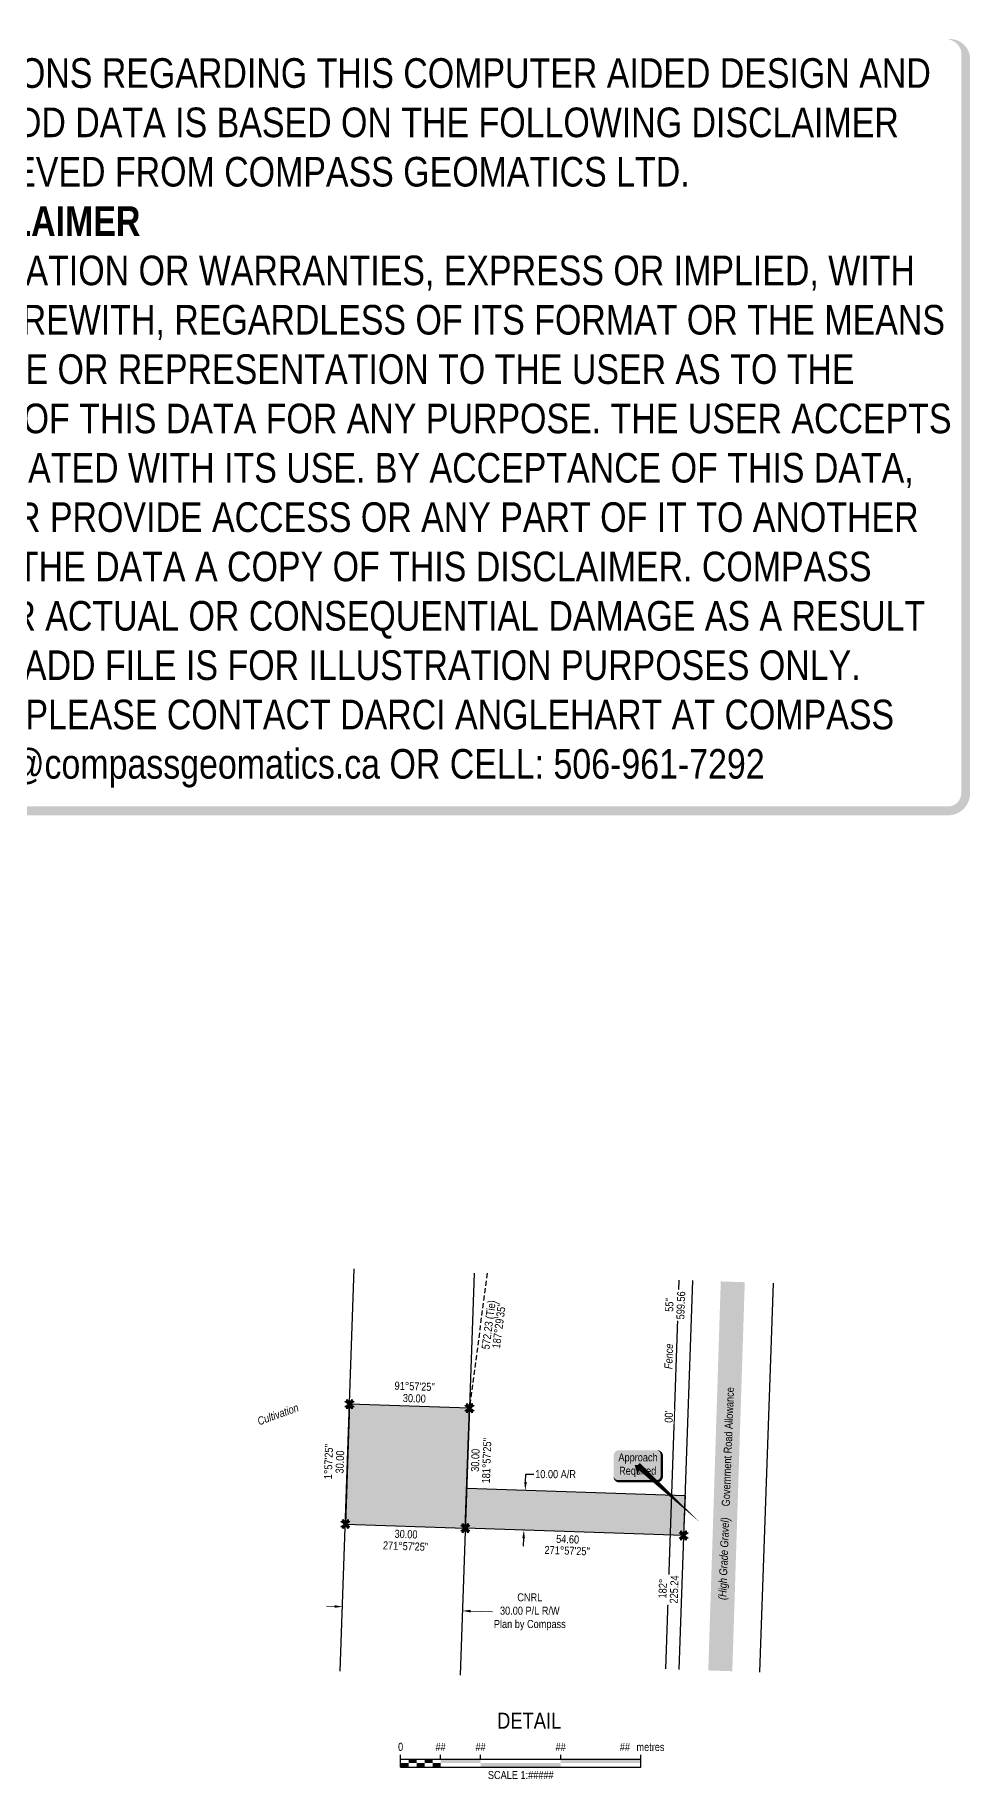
# Model space of a CAD drawing. Extents: x 342668 to 345005, y 6129359 to 6131663.
# Drawn here: x 343837 to 345005, y 6129484 to 6131663 of the extents above; entities that cross this region are included whole.
import ezdxf
from ezdxf.enums import TextEntityAlignment as Align

# ---------------------------------------------------------------- set-up
doc = ezdxf.new("R2010")
doc.units = 0
doc.header["$LTSCALE"] = 5
doc.linetypes.add('foc-TIELINE', pattern=[1.875, 1.25, -0.625])
for name, color, linetype in [('AS-FENCE', 48, 'foc-FENCE'), ('AS-ROADS', 254, 'Continuous'), ('C-RW', 13, 'Continuous'), ('DETAIL-T', 7, 'Continuous'), ('L-BD', 7, 'Continuous'), ('L-BD1', 253, 'Continuous'), ('L-MON', 1, 'Continuous'), ('L-ROAD-T', 7, 'Continuous'), ('L-SEC', 7, 'Continuous'), ('L-TIE', 7, 'foc-TIELINE'), ('P-PROPOSED', 10, 'Continuous'), ('P-PROPOSED-H', 21, 'Continuous'), ('P-TXT', 4, 'Continuous')]:
    doc.layers.add(name, color=color, linetype=linetype)
doc.layers.add('C-RW-T', color=13, linetype='Continuous', lineweight=9)
doc.layers.add('T-TEXT', color=48, linetype='Continuous', lineweight=18)
doc.layers.add('DISCLAIMER', color=7, linetype='Continuous', plot=False)
doc.styles.add('80', font='ARIALN.TTF', dxfattribs={"height": 10})
doc.styles.add('80CG', font='ARIALN.TTF', dxfattribs={"height": 10})
doc.styles.add('80L', font='ARIALN.TTF', dxfattribs={"height": 10})
doc.styles.add('80LS', font='ARIALNI.TTF', dxfattribs={"height": 10})
doc.styles.add('foc-LtypeFont', font='ARIALN.TTF', dxfattribs={"height": 7.35})
doc.linetypes.add('foc-FENCE', pattern='A,10,-1,["X",foc-LtypeFont,S=0.2,R=0,X=-0.625,Y=-0.75],-1.24', length=12.24)
doc.dimstyles.new('Compass 5 000', dxfattribs={"dimscale": 5, "dimtxt": 9, "dimasz": 2, "dimexe": 0.2, "dimexo": 0.0625, "dimgap": 0.5, "dimtad": 0, "dimtih": 1, "dimtoh": 1, "dimzin": 0, "dimdsep": 46, "dimtxsty": '80CG', "dimcen": 0.1, "dimse1": 1, "dimse2": 1, "dimclrd": 256, "dimclrt": 256, "dimaunit": 1, "dimadec": 4, "dimazin": 0, "dimtfac": 0.06, "dimtofl": 0, "dimtmove": 0, "dimatfit": 1, "dimfxl": 0.2, "dimtolj": 1, "dimtzin": 0, "dimlwd": -1, "dimarcsym": 0})

# ---------------------------------------------------------------- blocks, each defined once
blk = doc.blocks.new('*D757')
at = {"layer": 'C-RW-T', "transparency": 16777216}
for p, q in [((344210.9, 6129699.5), (344200.9, 6129699.8)), ((344380.8, 6129693.7), (344408.2, 6129692.7))]:
    blk.add_line(p, q, dxfattribs=at)
at = {"layer": 'C-RW-T', "linetype": 'Continuous', "transparency": 16777216}
for points in [[(344211, 6129701.1), (344210.9, 6129697.8), (344220.9, 6129699.1)], [(344380.9, 6129695.3), (344380.8, 6129692), (344370.8, 6129694)]]:
    blk.add_solid(points, dxfattribs=at)
at = {"layer": 'C-RW-T', "linetype": 'Continuous', "transparency": 16777216, "insert": (344454.9, 6129692.7), "char_height": 10, "attachment_point": 5, "style": '80CG'}
blk.add_mtext('\\A1;CNRL\\P30.00 P/L R/W\\PPlan by Compass', dxfattribs=at)
blk = doc.blocks.new('TEMP')
h = blk.add_hatch(color=255)
h.dxf.hatch_style = 1
h.paths.add_polyline_path([(0, 0.25), (-0.67, 1.15), (-0.67, 0.67), (-1.15, 0.67), (-0.25, 0), (-1.15, -0.67), (-0.67, -0.67), (-0.67, -1.15), (0, -0.25), (0.67, -1.15), (0.67, -0.67), (1.15, -0.67), (0.25, 0), (1.15, 0.67), (0.67, 0.67), (0.67, 1.15)])
h.paths.add_polyline_path([(0.57, 0.85), (0.57, 0.57), (0.85, 0.57), (0.08, 0), (0.85, -0.57), (0.57, -0.57), (0.57, -0.85), (0, -0.08), (-0.57, -0.85), (-0.57, -0.57), (-0.85, -0.57), (-0.08, 0), (-0.85, 0.57), (-0.57, 0.57), (-0.57, 0.85), (0, 0.08)], flags=16)
h = blk.add_hatch(color=1)
h.dxf.hatch_style = 1
h.paths.add_polyline_path([(0, 0.08), (-0.57, 0.85), (-0.57, 0.57), (-0.85, 0.57), (-0.08, 0), (-0.85, -0.57), (-0.57, -0.57), (-0.57, -0.85), (0, -0.08), (0.57, -0.85), (0.57, -0.57), (0.85, -0.57), (0.08, 0), (0.85, 0.57), (0.57, 0.57), (0.57, 0.85)])
at = {"color": 1}
for p, q in [((-0.08, 0), (0.08, 0)), ((0, 0.08), (0, -0.08))]:
    blk.add_line(p, q, dxfattribs=at)
at = {"color": 255, "flags": 128}
blk.add_lwpolyline([(-0.25, 0), (-1.15, 0.67), (-0.67, 0.67), (-0.67, 1.15), (0, 0.25), (0.67, 1.15), (0.67, 0.67), (1.15, 0.67), (0.25, 0), (1.15, -0.67), (0.67, -0.67), (0.67, -1.15), (0, -0.25), (-0.67, -1.15), (-0.67, -0.67), (-1.15, -0.67)], close=True, dxfattribs=at)
at = {"color": 1, "flags": 128}
blk.add_lwpolyline([(-0.08, 0), (-0.85, 0.57), (-0.57, 0.57), (-0.57, 0.85), (0, 0.08), (0.57, 0.85), (0.57, 0.57), (0.85, 0.57), (0.08, 0), (0.85, -0.57), (0.57, -0.57), (0.57, -0.85), (0, -0.08), (-0.57, -0.85), (-0.57, -0.57), (-0.85, -0.57)], close=True, dxfattribs=at)
blk = doc.blocks.new('*U296')
at = {"color": 0}
for p, q in [((-150, 0), (-150, 15)), ((-150, 10), (150.2, 10)), ((-150, 0), (150.2, 0)), ((-100, 10), (-100, 15)), ((-50, 10), (-50, 15)), ((50, 10), (50, 15)), ((150.2, 0), (150.2, 15))]:
    blk.add_line(p, q, dxfattribs=at)
for points in [[(-150, 5), (-140, 5), (-150, 0), (-140, 0)], [(-140, 10), (-130, 10), (-140, 5), (-130, 5)], [(-130, 5), (-120, 5), (-130, 0), (-120, 0)], [(-120, 10), (-110, 10), (-120, 5), (-110, 5)], [(-110, 5), (-100, 5), (-110, 0), (-100, 0)], [(-100, 10), (-50, 10), (-100, 5), (-50, 5)], [(-50, 5), (50, 5), (-50, 0), (50, 0)], [(50, 10), (150.2, 10), (50, 5), (150.2, 5)]]:
    blk.add_solid(points, dxfattribs=at)
at = {"color": 0, "style": '80'}
blk.add_text('metres', height=10, dxfattribs=at).set_placement((162.2, 20), align=Align.CENTER)
at = {"color": 0, "char_height": 10, "style": '80'}
for s, insert, attachment_point in [('0', (-150, 30.2), 2), ('##', (-100, 30.2), 2), ('##', (-50, 30.2), 2), ('##', (50, 30.2), 2), ('##', (136.7, 30.2), 3), ('SCALE 1:#####', (0.1, -5), 2)]:
    blk.add_mtext(s, dxfattribs=dict(at, insert=insert, attachment_point=attachment_point))
blk = doc.blocks.new('*U761')
h = blk.add_hatch(color=255)
edge = h.paths.add_edge_path()
edge.add_line((-24, -20), (24, -20))
edge.add_arc((24, -14), 6, 270, 360)
edge.add_line((30, -14), (30, 12.5))
edge.add_arc((24, 12.5), 6, 0, 90)
edge.add_line((24, 18.5), (-24, 18.5))
edge.add_arc((-24, 12.5), 6, 90, 180)
edge.add_line((-30, 12.5), (-30, -14))
edge.add_arc((-24, -14), 6, 180, 270)
at = {"color": 1, "flags": 128}
blk.add_lwpolyline([(-24, -20, 3, 3, 0), (24, -20, 3, 3, 0.414214), (30, -14, 3, 3, 0), (30, 12.5, 3, 0, 0.414214), (24, 18.5, 0, 0, 0), (-24, 18.5, 0, 0, 0.414214), (-30, 12.5, 0, 0, 0), (-30, -14, 0, 3, 0.414214)], format="xyseb", close=True, dxfattribs=at)
for points in [[(77.4, -71.2, 0, 7.5, 0), (0, 0, 0, 0, 0)], [(0, -11.9, 0, 7.5, 0), (0, 0, 0, 0, 0)]]:
    blk.add_lwpolyline(points, format="xyseb", dxfattribs=at)
at = {"color": 1, "style": '80'}
blk.add_attdef('ENTER_TEXT_001', (-26.8, -4.9), '', height=10, dxfattribs=at)
blk = doc.blocks.new('*D763')
at = {"layer": 'P-TXT', "transparency": 16777216}
for p, q in [((344449.5, 6129854.8), (344449.9, 6129864.8)), ((344449.9, 6129864.8), (344459.9, 6129864.8)), ((344447.1, 6129784.9), (344446.8, 6129774.9))]:
    blk.add_line(p, q, dxfattribs=at)
at = {"layer": 'P-TXT', "linetype": 'Continuous', "transparency": 16777216}
for points in [[(344447.9, 6129854.9), (344451.2, 6129854.8), (344449.2, 6129844.8)], [(344445.5, 6129784.9), (344448.8, 6129784.8), (344447.5, 6129794.9)]]:
    blk.add_solid(points, dxfattribs=at)
at = {"layer": 'P-TXT', "linetype": 'Continuous', "transparency": 16777216, "insert": (344487.1, 6129864.8), "char_height": 10, "width": 178.652, "attachment_point": 5, "style": '80CG'}
blk.add_mtext('\\A1;10.00 A/R', dxfattribs=at)
blk = doc.blocks.new('Disclaimer_Legal')
at = {"layer": 'DISCLAIMER', "color": 254, "flags": 128}
blk.add_lwpolyline([(-3612.9, -1104.6, 37.5, 37.5, 0), (4096.1, -1104.6, 37.5, 37.5, 0.414214), (4171.1, -1029.6, 37.5, 37.5, 0), (4171.1, 2078.7, 37.5, 0, 0.414214), (4096.1, 2153.7, 0, 0, 0), (-3612.9, 2153.7, 0, 0, 0.414214), (-3687.9, 2078.7, 0, 0, 0), (-3687.9, -1029.6, 0, 37.5, 0.414214)], format="xyseb", close=True, dxfattribs=at)
at = {"layer": 'DISCLAIMER', "color": 254, "insert": (241.6, 533.9), "char_height": 125, "width": 7717.568, "attachment_point": 5, "style": '80'}
blk.add_mtext('NOTICE TO THE CORPORATION, PERSON &/OR PERSONS REGARDING THIS COMPUTER AIDED DESIGN AND DRAFTING (CADD) FILES. ACCEPTANCE OF THE CADD DATA IS BASED ON THE FOLLOWING DISCLAIMER WHICH COVERS ALL CADD DATA RECIEVED FROM COMPASS GEOMATICS LTD.\\P{\\fArial Narrow|b1|i0|c0|p34;DISCLAIMER}\\PCOMPASS GEOMATICS LTD. MAKES NO REPRESENTATION OR WARRANTIES, EXPRESS OR IMPLIED, WITH RESPECT TO THE REUSE OF THE DATA PROVIDED HEREWITH, REGARDLESS OF ITS FORMAT OR THE MEANS OF ITS TRANSMISSION. THERE IS NO GUARANTEE OR REPRESENTATION TO THE USER AS TO THE ACCURACY, CURRENCY, SUITABILITY OR RELIABILITY OF THIS DATA FOR ANY PURPOSE. THE USER ACCEPTS THE DATA "AS IS", AND ASSUMES ALL RISKS ASSOCIATED WITH ITS USE. BY ACCEPTANCE OF THIS DATA, THE USER AGREES NOT TO TRANSMIT THIS DATA OR PROVIDE ACCESS OR ANY PART OF IT TO ANOTHER PARTY UNLESS THE USER SHALL INCLUDE WITH THE DATA A COPY OF THIS DISCLAIMER. COMPASS GEOMATICS LTD. ASSUMES NO RESPONSIBILITY FOR ACTUAL OR CONSEQUENTIAL DAMAGE AS A RESULT OF ANY USER\'S RELIANCE ON THIS DATA. THIS CADD FILE IS FOR ILLUSTRATION PURPOSES ONLY.\\PIF YOU REQUIRE MORE ACCURATE INFORMATION, PLEASE CONTACT DARCI ANGLEHART AT COMPASS GEOMATICS LTD. VIA EMAIL: darci.anglehart@compassgeomatics.ca OR CELL: 506-961-7292', dxfattribs=at)

msp = doc.modelspace()

# ---------------------------------------------------------------- hatches: boundary and pattern name
at = {"layer": 'P-PROPOSED-H'}
h = msp.add_hatch(color=256, dxfattribs=at)
h.dxf.hatch_style = 1
h.paths.add_polyline_path([(344224.466, 6129802.472), (344374.345, 6129797.353), (344379.465, 6129947.232), (344229.585, 6129952.352)])
h = msp.add_hatch(color=256, dxfattribs=at)
h.dxf.hatch_style = 1
h.paths.add_polyline_path([(344647.086, 6129788.037), (344374.345, 6129797.353), (344376.052, 6129847.313), (344648.792, 6129837.997)])

# ---------------------------------------------------------------- linework, layer by layer
at = {"layer": 'AS-FENCE', "flags": 128}
msp.add_lwpolyline([(344624.699, 6129621.339), (344641.471, 6130107.414)], dxfattribs=at)
at = {"layer": 'AS-ROADS', "const_width": 29.993, "flags": 128}
msp.add_lwpolyline([(344708.453, 6130105.126), (344692.863, 6129619.011)], dxfattribs=at)
at = {"layer": 'C-RW', "flags": 128}
for points in [[(344218.188, 6129618.688), (344235.355, 6130121.285)], [(344385.235, 6130116.166), (344368.068, 6129613.569)]]:
    msp.add_lwpolyline(points, dxfattribs=at)
at = {"layer": 'L-SEC'}
for p, q in [((344658.304, 6130106.839), (344641.2, 6129620.776)), ((344758.809, 6130103.406), (344741.704, 6129617.343))]:
    msp.add_line(p, q, dxfattribs=at)
at = {"layer": 'L-TIE', "flags": 128}
msp.add_lwpolyline([(344401.636, 6130115.798), (344379.465, 6129947.232)], dxfattribs=at)
at = {"layer": 'P-PROPOSED', "flags": 128}
for points in [[(344224.466, 6129802.472), (344374.345, 6129797.353), (344379.465, 6129947.232), (344229.585, 6129952.352)], [(344647.086, 6129788.037), (344374.345, 6129797.353), (344376.052, 6129847.313), (344648.792, 6129837.997)]]:
    msp.add_lwpolyline(points, close=True, dxfattribs=at)

# ---------------------------------------------------------------- block references
at = {"linetype": 'Continuous', "xscale": 0.295915209474099, "yscale": 0.295915209474099, "zscale": 0.295915209474099}
msp.add_blockref('Disclaimer_Legal', (343765.112, 6131020.475), dxfattribs=at)
ref = msp.add_blockref('*U761', (344589.698, 6129876.046), dxfattribs=dict(xscale=0.99978011, yscale=0.99978011, zscale=0.99978011))
ref.add_attrib('ENTER_TEXT_001', 'Approach', (344565.58, 6129880.766), dxfattribs={"color": 1, "height": 9.9978, "style": '80'})
ref.add_attrib('ENTER_TEXT_002', 'Required', (344566.442, 6129864.103), dxfattribs={"color": 1, "height": 9.9978, "style": '80'})
at = {"layer": 'DETAIL-T', "linetype": 'Continuous', "xscale": 0.99978011, "yscale": 0.99978011, "zscale": 0.99978011}
msp.add_blockref('*U296', (344443.47, 6129498.863), dxfattribs=at)
at = {"layer": 'L-MON', "linetype": 'Continuous'}
for p, xscale, yscale, zscale in [((344229.585, 6129952.352), 4.998900549999991, 4.998900549999991, 4.998900549999991), ((344379.465, 6129947.232), 4.998900549999991, 4.998900549999991, 4.998900549999991), ((344224.466, 6129802.472), 4.998900549999991, 4.998900549999991, 4.998900549999991), ((344374.345, 6129797.353), 4.998900549999991, 4.998900549999991, 4.998900549999991), ((344647.086, 6129788.037), 4.99890055, 4.99890055, 4.99890055)]:
    msp.add_blockref('TEMP', p, dxfattribs=dict(at, xscale=xscale, yscale=yscale, zscale=zscale))

# ---------------------------------------------------------------- texts
at = {"layer": 'DETAIL-T', "color": 3, "insert": (344454.127, 6129556.798), "char_height": 19.9956, "width": 223.8088, "attachment_point": 5, "style": '80CG'}
msp.add_mtext('DETAIL', dxfattribs=at)
at = {"layer": 'L-BD', "style": '80L'}
msp.add_text("55''", height=9.9978, rotation=87.9846, dxfattribs=at).set_placement((344629.33, 6130076.295), align=Align.MIDDLE)
at = {"layer": 'L-BD', "linetype": 'Continuous', "insert": (344394.419, 6130021.252), "char_height": 9.9978, "width": 61.15749, "attachment_point": 1, "rotation": 82.507, "line_spacing_factor": 0.775805, "style": '80L'}
msp.add_mtext("\\pi0.27845;572.23 (Tie)\\P\\pi3.09502;187°29'35''", dxfattribs=at)
at = {"layer": 'L-BD1', "linetype": 'Continuous', "style": '80L'}
for s, rotation, p in [("91°57'25''", 358.0437, (344311.139, 6129974.575)), ('30.00', 358.0437, (344310.627, 6129959.587)), ("1°57'25''", 88.0437, (344203.371, 6129880.471)), ('30.00', 88.0437, (344217.61, 6129879.984)), ('30.00', 88.0437, (344386.744, 6129882.123)), ("181°57'25''", 88.0437, (344400.983, 6129881.637)), ("271°57'25''", 358.0437, (344299.774, 6129774.891)), ('30.00', 358.0437, (344300.286, 6129789.879)), ('54.60', 358.0437, (344502.168, 6129783.483)), ("271°57'25''", 358.0437, (344501.682, 6129769.245))]:
    msp.add_text(s, height=9.9978, rotation=rotation, dxfattribs=at).set_placement(p, align=Align.MIDDLE)
at = {"layer": 'L-ROAD-T', "style": '80L'}
msp.add_text('Government Road Allowance', height=9.9978, rotation=87.891676, dxfattribs=at).set_placement((344702.336, 6129899.074), align=Align.MIDDLE_CENTER)
at = {"layer": 'T-TEXT', "style": '80LS'}
for s, rotation, p in [('Cultivation', 20, (344140.27, 6129939.565)), ('(High Grade Gravel)', 87.891676, (344697.187, 6129759.199))]:
    msp.add_text(s, height=9.9978, rotation=rotation, dxfattribs=at).set_placement(p, align=Align.MIDDLE_CENTER)
at = {"layer": 'T-TEXT', "insert": (344623.416, 6130012.205), "char_height": 9.9978, "attachment_point": 2, "rotation": 88.023716, "style": '80LS'}
msp.add_mtext_dynamic_manual_height_columns('Fence', width=10.20752, gutter_width=49.989, heights=[0], dxfattribs=at)

# ---------------------------------------------------------------- dimensions: what is measured, and where the dimension line sits
at = {"layer": 'C-RW-T', "linetype": 'Continuous'}
dim = msp.add_linear_dim(base=(344220.936, 6129699.123), p1=(344381.576, 6130009.047), p2=(344231.697, 6130014.166), angle=178.043705, text='CNRL\\P30.00 P/L R/W\\PPlan by Compass', dimstyle='Compass 5 000', dxfattribs=at)
dim.commit()
dim.dimension.update_dxf_attribs({"geometry": '*D757', "text_midpoint": (344454.926, 6129692.727), "dimtype": 161})
at = {"layer": 'P-TXT', "linetype": 'Continuous'}
dim = msp.add_linear_dim(base=(344449.182, 6129844.815), p1=(344487.559, 6129793.486), p2=(344489.265, 6129843.446), angle=88.043705, text='10.00 A/R', dimstyle='Compass 5 000', dxfattribs=at)
dim.commit()
dim.dimension.update_dxf_attribs({"geometry": '*D763', "text_midpoint": (344487.148, 6129864.846), "dimtype": 161})

# ---------------------------------------------------------------- next in the draw order: texts
at = {"layer": 'L-BD', "linetype": 'Continuous', "char_height": 9.9978, "attachment_point": 2, "rotation": 87.9846, "style": '80L', "bg_fill": 3, "box_fill_scale": 1.15, "bg_fill_color": 256, "bg_fill_true_color": 256, "bg_fill_transparency": 0}
for s, insert, width in [('599.56', (344638.506, 6130075.928), 35.92961), ("00'", (344623.492, 6129936.728), 15.73122)]:
    msp.add_mtext(s, dxfattribs=dict(at, insert=insert, width=width))
at = {"layer": 'L-BD', "linetype": 'Continuous', "insert": (344615.291, 6129703.684), "char_height": 9.9978, "width": 34.56716, "attachment_point": 1, "rotation": 87.9846, "line_spacing_factor": 0.857456, "style": '80L', "bg_fill": 3, "box_fill_scale": 1.15, "bg_fill_color": 256, "bg_fill_true_color": 256, "bg_fill_transparency": 0}
msp.add_mtext('\\pi6.01389,t26.00949;182° \\P\\pi0.21025,t20.20586;225.24', dxfattribs=at)

doc.saveas('drawing.dxf')
